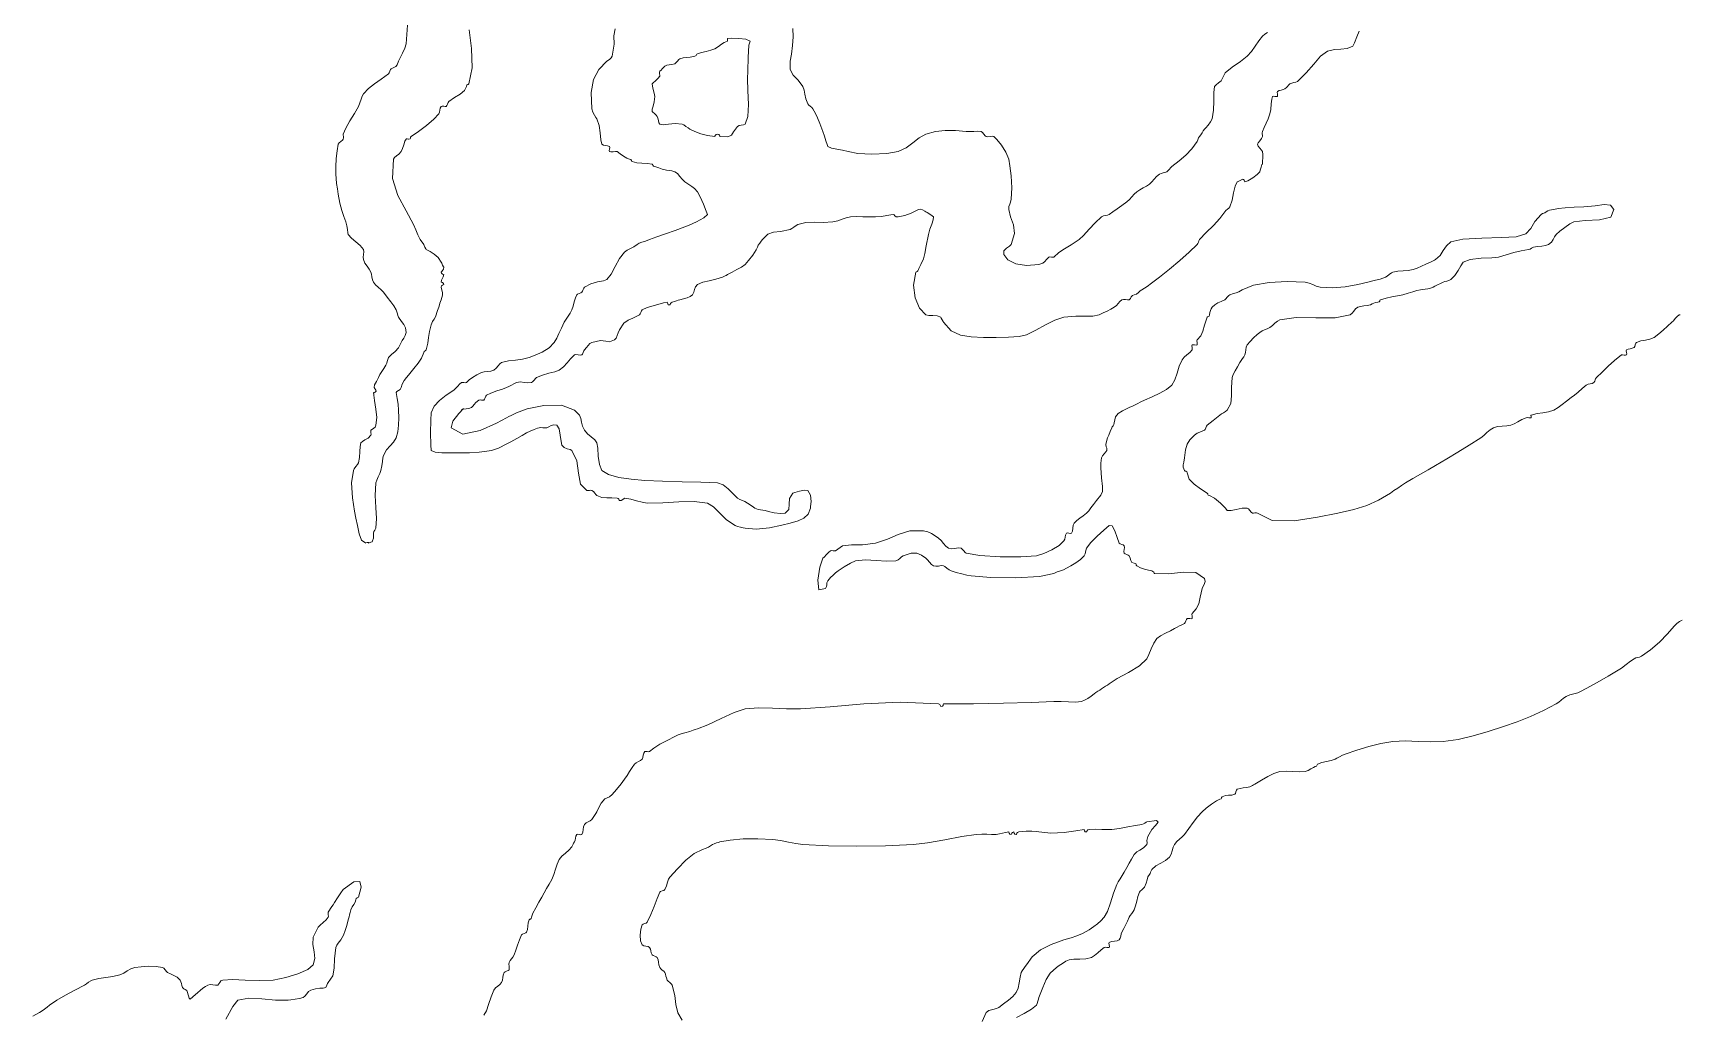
# Model space of a CAD drawing. Header units: inches. Extents: x 18 to 851, y -500 to 848.
# Drawn here: x 573.3 to 642.8, y -18.5 to 22.9 of the extents above; entities that cross this region are included whole.
import ezdxf

# ---------------------------------------------------------------- set-up
doc = ezdxf.new("R2010")
doc.units = ezdxf.units.IN
doc.header["$MEASUREMENT"] = 0
doc.layers.add('Layer 1', color=7, linetype='Continuous')

msp = doc.modelspace()

# ---------------------------------------------------------------- linework, layer by layer
at = {"layer": 'Layer 1', "lineweight": 0}
for points in [[(591.71, 23.037), (591.796, 22.255), (591.829, 21.438), (591.69, 20.757), (591.664, 20.735), (591.631, 20.729), (591.601, 20.709), (591.585, 20.651), (591.505, 20.482), (591.32, 20.328), (591.082, 20.177), (590.844, 20.016), (590.816, 19.974), (590.789, 19.906), (590.763, 19.84), (590.737, 19.805), (590.69, 19.801), (590.628, 19.809), (590.567, 19.815), (590.525, 19.805), (590.483, 19.734), (590.469, 19.652), (590.456, 19.567), (590.42, 19.486), (590.211, 19.267), (589.904, 19.006), (589.564, 18.748), (589.255, 18.533), (589.23, 18.502), (589.226, 18.469), (589.209, 18.442), (589.149, 18.428), (589.128, 18.429), (589.095, 18.431), (589.062, 18.432), (589.043, 18.428), (588.994, 18.334), (588.947, 18.189), (588.896, 18.032), (588.832, 17.898), (588.74, 17.794), (588.643, 17.719), (588.56, 17.654), (588.514, 17.581), (588.474, 16.762), (588.696, 16.044), (589.04, 15.406), (589.361, 14.828), (589.456, 14.603), (589.539, 14.39), (589.64, 14.185), (589.785, 13.98), (589.807, 13.939), (589.838, 13.87), (589.869, 13.803), (589.891, 13.77), (590.057, 13.688), (590.233, 13.58), (590.397, 13.434), (590.525, 13.239), (590.546, 13.191), (590.583, 13.107), (590.618, 13.036), (590.632, 13.028), (590.62, 12.939), (590.583, 12.885), (590.545, 12.848), (590.525, 12.816), (590.54, 12.765), (590.577, 12.729), (590.614, 12.711), (590.632, 12.71), (590.607, 12.612), (590.571, 12.539), (590.539, 12.473), (590.525, 12.393), (590.545, 12.389), (590.585, 12.373), (590.623, 12.34), (590.632, 12.287), (590.611, 12.274), (590.572, 12.264), (590.536, 12.237), (590.525, 12.181), (590.554, 12.052), (590.584, 11.959), (590.585, 11.844), (590.525, 11.651), (590.496, 11.578), (590.471, 11.509), (590.446, 11.432), (590.42, 11.334), (590.398, 11.264), (590.371, 11.191), (590.342, 11.11), (590.314, 11.017), (590.278, 10.932), (590.221, 10.837), (590.157, 10.727), (590.103, 10.593), (590.032, 10.309), (589.995, 10.061), (589.958, 9.813), (589.891, 9.534), (589.875, 9.521), (589.843, 9.502), (589.809, 9.473), (589.785, 9.428), (589.69, 9.186), (589.549, 8.977), (589.367, 8.754), (589.149, 8.475), (589.066, 8.372), (588.964, 8.242), (588.875, 8.096), (588.832, 7.945), (588.798, 7.87), (588.729, 7.816), (588.658, 7.775), (588.62, 7.734), (588.634, 7.658), (588.667, 7.479), (588.703, 7.241), (588.726, 6.992), (588.734, 6.671), (588.727, 6.36), (588.692, 6.075), (588.62, 5.828), (588.511, 5.649), (588.371, 5.491), (588.224, 5.316), (588.091, 5.087), (588.063, 4.977), (588.047, 4.824), (588.025, 4.645), (587.984, 4.451), (587.934, 4.315), (587.868, 4.18), (587.808, 4.047), (587.772, 3.922), (587.742, 3.4), (587.764, 2.892), (587.789, 2.421), (587.772, 2.017), (587.756, 1.985), (587.721, 1.937), (587.686, 1.876), (587.667, 1.805), (587.668, 1.753), (587.673, 1.697), (587.674, 1.643), (587.667, 1.593), (587.632, 1.479), (587.606, 1.438), (587.559, 1.421), (587.455, 1.381), (587.475, 1.407), (587.403, 1.406), (587.331, 1.393), (587.35, 1.381), (587.17, 1.503), (587.059, 1.78), (586.988, 2.123), (586.926, 2.439), (586.867, 2.736), (586.783, 3.296), (586.745, 3.932), (586.82, 4.451), (586.861, 4.521), (586.929, 4.615), (586.995, 4.707), (587.031, 4.77), (587.077, 5.002), (587.091, 5.244), (587.103, 5.46), (587.138, 5.616), (587.199, 5.673), (587.309, 5.735), (587.438, 5.816), (587.562, 5.934), (587.568, 5.979), (587.559, 6.043), (587.55, 6.105), (587.562, 6.146), (587.628, 6.191), (587.688, 6.229), (587.738, 6.277), (587.772, 6.357), (587.803, 6.681), (587.77, 7.034), (587.711, 7.395), (587.667, 7.734), (587.693, 7.729), (587.745, 7.756), (587.783, 7.797), (587.772, 7.84), (587.697, 7.947), (587.716, 8.064), (587.789, 8.201), (587.879, 8.369), (587.943, 8.494), (588.021, 8.622), (588.105, 8.756), (588.196, 8.898), (588.226, 8.97), (588.245, 9.052), (588.267, 9.137), (588.303, 9.216), (588.425, 9.344), (588.579, 9.465), (588.728, 9.62), (588.832, 9.852), (588.873, 9.928), (588.943, 10.028), (589.011, 10.146), (589.043, 10.275), (589.021, 10.462), (588.948, 10.6), (588.844, 10.734), (588.726, 10.91), (588.695, 10.982), (588.675, 11.06), (588.654, 11.141), (588.62, 11.228), (588.525, 11.389), (588.399, 11.567), (588.252, 11.761), (588.091, 11.969), (587.99, 12.074), (587.872, 12.176), (587.757, 12.28), (587.667, 12.393), (587.625, 12.497), (587.602, 12.613), (587.585, 12.725), (587.562, 12.816), (587.492, 12.938), (587.4, 13.061), (587.31, 13.193), (587.243, 13.346), (587.237, 13.446), (587.252, 13.562), (587.263, 13.675), (587.243, 13.77), (587.107, 13.941), (586.926, 14.096), (586.744, 14.246), (586.608, 14.404), (586.593, 14.475), (586.576, 14.607), (586.548, 14.771), (586.502, 14.934), (586.418, 15.16), (586.333, 15.42), (586.253, 15.728), (586.185, 16.099), (586.149, 16.329), (586.115, 16.551), (586.09, 16.758), (586.079, 16.945), (586.082, 17.262), (586.1, 17.606), (586.133, 17.938), (586.185, 18.216), (586.222, 18.27), (586.289, 18.328), (586.356, 18.383), (586.396, 18.428), (586.405, 18.477), (586.4, 18.532), (586.394, 18.589), (586.396, 18.64), (586.5, 18.893), (586.671, 19.195), (586.863, 19.512), (587.031, 19.805), (587.098, 19.956), (587.148, 20.105), (587.193, 20.237), (587.243, 20.334), (587.455, 20.56), (587.709, 20.76), (587.994, 20.959), (588.303, 21.181), (588.329, 21.223), (588.356, 21.291), (588.384, 21.357), (588.408, 21.393), (588.529, 21.442), (588.604, 21.483), (588.661, 21.559), (588.726, 21.71), (588.793, 21.858), (588.891, 22.055), (588.984, 22.264), (589.043, 22.451), (589.096, 23.238)], [(629.236, 22.977), (629.127, 22.74), (629.04, 22.492), (628.961, 22.346), (628.723, 22.247), (628.46, 22.222), (628.184, 22.206), (627.901, 22.134), (627.606, 21.921), (627.312, 21.593), (626.994, 21.217), (626.631, 20.863), (626.557, 20.825), (626.472, 20.807), (626.387, 20.789), (626.313, 20.757), (626.257, 20.707), (626.209, 20.652), (626.161, 20.598), (626.102, 20.546), (626.031, 20.515), (625.946, 20.496), (625.859, 20.476), (625.784, 20.439), (625.773, 20.399), (625.783, 20.335), (625.793, 20.271), (625.784, 20.228), (625.742, 20.22), (625.676, 20.229), (625.61, 20.237), (625.572, 20.228), (625.548, 20.113), (625.526, 19.909), (625.502, 19.679), (625.467, 19.486), (625.395, 19.286), (625.309, 19.099), (625.223, 18.92), (625.148, 18.745), (625.142, 18.695), (625.146, 18.641), (625.152, 18.586), (625.148, 18.533), (625.109, 18.458), (625.037, 18.355), (624.969, 18.264), (624.938, 18.216), (624.967, 18.127), (625.035, 18.039), (625.107, 17.96), (625.148, 17.898), (625.166, 17.773), (625.162, 17.637), (625.152, 17.498), (625.148, 17.369), (625.132, 17.353), (625.098, 17.242), (625.062, 17.116), (625.043, 17.052), (624.935, 16.94), (624.742, 16.795), (624.541, 16.672), (624.408, 16.628), (624.395, 16.649), (624.385, 16.689), (624.359, 16.726), (624.302, 16.733), (624.294, 16.719), (624.213, 16.676), (624.123, 16.636), (624.09, 16.628), (624, 16.436), (623.938, 16.155), (623.873, 15.847), (623.772, 15.569), (623.731, 15.52), (623.673, 15.471), (623.611, 15.418), (623.561, 15.357), (623.354, 15.082), (623.082, 14.785), (622.785, 14.483), (622.502, 14.192), (622.469, 14.141), (622.449, 14.085), (622.43, 14.03), (622.396, 13.98), (622.057, 13.654), (621.662, 13.301), (621.238, 12.942), (620.808, 12.604), (620.643, 12.477), (620.475, 12.348), (620.288, 12.214), (620.066, 12.075), (619.996, 12.02), (619.924, 11.951), (619.844, 11.892), (619.749, 11.863), (619.67, 11.832), (619.622, 11.769), (619.584, 11.699), (619.537, 11.651), (619.464, 11.643), (619.376, 11.655), (619.29, 11.666), (619.22, 11.651), (619.133, 11.576), (619.062, 11.489), (618.991, 11.404), (618.902, 11.334), (618.753, 11.251), (618.601, 11.17), (618.441, 11.092), (618.267, 11.017), (617.997, 10.96), (617.676, 10.959), (617.278, 10.959), (616.784, 10.91), (616.398, 10.79), (616.004, 10.59), (615.602, 10.364), (615.196, 10.169), (614.894, 10.104), (614.443, 10.066), (613.919, 10.055), (613.396, 10.063), (612.867, 10.086), (612.416, 10.155), (612.031, 10.338), (611.702, 10.698), (611.688, 10.727), (611.647, 10.802), (611.608, 10.878), (611.596, 10.91), (611.438, 10.971), (611.258, 10.983), (611.088, 10.986), (610.961, 11.017), (610.689, 11.294), (610.504, 11.73), (610.441, 12.261), (610.537, 12.816), (610.559, 12.834), (610.594, 12.844), (610.626, 12.866), (610.644, 12.922), (610.657, 12.966), (610.688, 13.025), (610.722, 13.086), (610.749, 13.134), (610.855, 13.374), (610.916, 13.607), (610.973, 13.921), (611.066, 14.404), (611.131, 14.621), (611.212, 14.84), (611.273, 15.026), (611.278, 15.146), (611.225, 15.194), (611.124, 15.263), (611.021, 15.325), (610.961, 15.357), (610.91, 15.388), (610.818, 15.44), (610.719, 15.478), (610.644, 15.463), (610.538, 15.395), (610.337, 15.298), (610.077, 15.204), (609.796, 15.146), (609.705, 15.154), (609.652, 15.19), (609.618, 15.231), (609.584, 15.252), (609.487, 15.237), (609.312, 15.201), (609.087, 15.165), (608.843, 15.146), (608.565, 15.146), (608.296, 15.154), (608.035, 15.157), (607.784, 15.146), (607.604, 15.109), (607.425, 15.047), (607.241, 14.981), (607.043, 14.934), (606.629, 14.906), (606.255, 14.919), (605.904, 14.912), (605.561, 14.828), (605.492, 14.786), (605.397, 14.718), (605.305, 14.651), (605.243, 14.616), (604.827, 14.534), (604.532, 14.501), (604.302, 14.42), (604.078, 14.192), (604.021, 14.124), (603.952, 14.044), (603.894, 13.959), (603.867, 13.875), (603.806, 13.749), (603.661, 13.531), (603.488, 13.3), (603.338, 13.134), (603.188, 13.029), (602.995, 12.924), (602.788, 12.817), (602.596, 12.71), (602.543, 12.68), (602.496, 12.654), (602.445, 12.631), (602.385, 12.604), (602.107, 12.514), (601.822, 12.453), (601.554, 12.389), (601.326, 12.287), (601.242, 12.195), (601.204, 12.085), (601.175, 11.97), (601.114, 11.863), (601.021, 11.791), (600.896, 11.736), (600.747, 11.692), (600.584, 11.651), (600.514, 11.63), (600.441, 11.603), (600.36, 11.573), (600.267, 11.546), (600.222, 11.521), (600.191, 11.486), (600.173, 11.455), (600.161, 11.439), (600.098, 11.443), (600.077, 11.479), (600.072, 11.521), (600.055, 11.546), (599.891, 11.514), (599.562, 11.429), (599.214, 11.322), (598.996, 11.228), (598.967, 11.184), (598.942, 11.119), (598.919, 11.056), (598.891, 11.017), (598.608, 10.874), (598.404, 10.788), (598.23, 10.658), (598.043, 10.381), (597.988, 10.255), (597.948, 10.136), (597.903, 10.033), (597.832, 9.957), (597.625, 9.877), (597.462, 9.906), (597.245, 9.934), (596.879, 9.852), (596.789, 9.8), (596.722, 9.727), (596.652, 9.637), (596.561, 9.534), (596.536, 9.492), (596.508, 9.423), (596.479, 9.356), (596.455, 9.322), (596.384, 9.314), (596.292, 9.328), (596.202, 9.339), (596.138, 9.322), (595.979, 9.164), (595.837, 8.992), (595.686, 8.826), (595.502, 8.687), (595.316, 8.614), (595.069, 8.549), (594.8, 8.473), (594.549, 8.369), (594.502, 8.327), (594.438, 8.258), (594.378, 8.191), (594.338, 8.157), (594.18, 8.144), (594.026, 8.164), (593.869, 8.182), (593.702, 8.157), (593.588, 8.109), (593.481, 8.053), (593.379, 7.994), (593.278, 7.945), (593.11, 7.886), (592.869, 7.804), (592.621, 7.714), (592.432, 7.628), (592.402, 7.586), (592.376, 7.519), (592.352, 7.452), (592.326, 7.416), (592.276, 7.41), (592.219, 7.418), (592.162, 7.426), (592.114, 7.416), (591.986, 7.321), (591.912, 7.232), (591.859, 7.155), (591.797, 7.099), (591.694, 7.066), (591.579, 7.054), (591.467, 7.037), (591.373, 6.992), (591.462, 7.062), (591.266, 6.854), (591.017, 6.53), (590.949, 6.252), (591.436, 5.984), (592.16, 6.133), (592.862, 6.446), (593.278, 6.675), (593.375, 6.724), (593.474, 6.77), (593.58, 6.82), (593.702, 6.887), (594.146, 7.045), (594.857, 7.184), (595.602, 7.2), (596.138, 6.992), (596.185, 6.947), (596.25, 6.886), (596.312, 6.825), (596.35, 6.781), (596.408, 6.641), (596.437, 6.487), (596.475, 6.322), (596.561, 6.146), (596.695, 5.996), (596.853, 5.865), (596.997, 5.742), (597.091, 5.616), (597.125, 5.396), (597.146, 5.058), (597.192, 4.707), (597.302, 4.451), (597.577, 4.279), (598.009, 4.158), (598.537, 4.077), (599.103, 4.028), (599.861, 3.993), (600.679, 3.97), (601.475, 3.95), (602.173, 3.922), (602.414, 3.846), (602.623, 3.68), (602.819, 3.477), (603.02, 3.287), (603.122, 3.222), (603.226, 3.177), (603.333, 3.134), (603.443, 3.075), (603.631, 2.942), (603.745, 2.861), (603.895, 2.808), (604.185, 2.758), (604.326, 2.724), (604.566, 2.668), (604.827, 2.63), (605.031, 2.651), (605.187, 2.808), (605.199, 3.022), (605.207, 3.264), (605.35, 3.499), (605.439, 3.526), (605.637, 3.577), (605.849, 3.614), (605.984, 3.604), (606.098, 3.41), (606.12, 3.146), (606.101, 2.925), (606.09, 2.863), (605.994, 2.606), (605.821, 2.437), (605.571, 2.32), (605.243, 2.229), (604.886, 2.141), (604.364, 2.034), (603.806, 1.973), (603.338, 2.017), (603.256, 2.035), (603.141, 2.057), (603.019, 2.085), (602.914, 2.122), (602.548, 2.373), (602.261, 2.663), (602.01, 2.921), (601.749, 3.075), (601.188, 3.146), (600.544, 3.124), (599.867, 3.078), (599.208, 3.075), (598.995, 3.109), (598.765, 3.171), (598.517, 3.238), (598.255, 3.287), (598.233, 3.266), (598.183, 3.221), (598.114, 3.184), (598.043, 3.181), (598.023, 3.202), (598.014, 3.235), (597.992, 3.268), (597.938, 3.287), (597.716, 3.295), (597.506, 3.294), (597.3, 3.316), (597.091, 3.393), (597.038, 3.438), (596.997, 3.496), (596.949, 3.556), (596.879, 3.604), (596.83, 3.613), (596.774, 3.608), (596.718, 3.602), (596.667, 3.604), (596.394, 3.865), (596.309, 4.334), (596.244, 4.861), (596.031, 5.299), (595.956, 5.332), (595.834, 5.368), (595.704, 5.422), (595.608, 5.511), (595.578, 5.668), (595.547, 5.937), (595.494, 6.204), (595.396, 6.357), (595.27, 6.38), (595.157, 6.345), (595.06, 6.29), (594.973, 6.252), (594.896, 6.247), (594.813, 6.255), (594.731, 6.262), (594.655, 6.252), (594.582, 6.229), (594.441, 6.179), (594.275, 6.113), (594.126, 6.04), (593.938, 5.927), (593.715, 5.796), (593.46, 5.653), (593.173, 5.511), (593.049, 5.45), (592.94, 5.397), (592.814, 5.349), (592.644, 5.299), (592.452, 5.265), (592.125, 5.227), (591.713, 5.198), (591.267, 5.192), (590.902, 5.191), (590.556, 5.189), (590.274, 5.215), (590.103, 5.299), (590.088, 5.533), (590.078, 6.039), (590.08, 6.571), (590.103, 6.887), (590.234, 7.158), (590.453, 7.398), (590.734, 7.621), (591.055, 7.84), (591.145, 7.917), (591.22, 8.005), (591.292, 8.09), (591.373, 8.157), (591.418, 8.163), (591.482, 8.154), (591.545, 8.146), (591.585, 8.157), (591.698, 8.271), (591.848, 8.378), (592.023, 8.481), (592.22, 8.581), (592.342, 8.616), (592.476, 8.629), (592.614, 8.645), (592.749, 8.687), (592.841, 8.759), (592.92, 8.857), (592.992, 8.949), (593.066, 9.004), (593.358, 9.071), (593.658, 9.105), (593.953, 9.142), (594.231, 9.216), (594.479, 9.312), (594.781, 9.446), (595.073, 9.624), (595.29, 9.852), (595.395, 10.035), (595.49, 10.232), (595.592, 10.451), (595.714, 10.698), (595.791, 10.832), (595.873, 10.959), (595.956, 11.088), (596.031, 11.228), (596.088, 11.386), (596.134, 11.561), (596.181, 11.728), (596.243, 11.863), (596.277, 11.883), (596.344, 11.911), (596.413, 11.942), (596.455, 11.969), (596.481, 12.016), (596.506, 12.078), (596.531, 12.14), (596.561, 12.181), (596.836, 12.328), (597.121, 12.401), (597.363, 12.444), (597.514, 12.498), (597.684, 12.723), (597.854, 13.047), (598.039, 13.388), (598.255, 13.663), (598.369, 13.74), (598.506, 13.807), (598.649, 13.88), (598.784, 13.98), (598.868, 14.035), (598.985, 14.08), (599.134, 14.128), (599.313, 14.192), (599.619, 14.304), (599.984, 14.43), (600.385, 14.568), (600.796, 14.722), (600.976, 14.797), (601.287, 14.938), (601.591, 15.104), (601.749, 15.252), (601.7, 15.386), (601.579, 15.678), (601.438, 15.995), (601.326, 16.204), (601.21, 16.337), (601.095, 16.426), (600.963, 16.51), (600.796, 16.628), (600.69, 16.731), (600.588, 16.854), (600.483, 16.969), (600.373, 17.052), (600.253, 17.095), (600.148, 17.105), (600.023, 17.116), (599.844, 17.157), (599.771, 17.182), (599.7, 17.208), (599.62, 17.236), (599.525, 17.264), (599.479, 17.288), (599.451, 17.321), (599.435, 17.353), (599.42, 17.369), (599.211, 17.401), (598.988, 17.413), (598.769, 17.431), (598.572, 17.475), (598.554, 17.497), (598.545, 17.531), (598.523, 17.564), (598.467, 17.581), (598.35, 17.62), (598.215, 17.706), (598.073, 17.81), (597.938, 17.898), (597.869, 17.905), (597.772, 17.893), (597.679, 17.883), (597.62, 17.898), (597.612, 17.941), (597.622, 18.008), (597.63, 18.072), (597.62, 18.11), (597.54, 18.142), (597.449, 18.154), (597.364, 18.172), (597.302, 18.216), (597.248, 18.401), (597.22, 18.688), (597.18, 19.002), (597.091, 19.275), (597.05, 19.338), (596.983, 19.442), (596.918, 19.568), (596.879, 19.698), (596.843, 20.392), (596.947, 20.936), (597.176, 21.364), (597.514, 21.71), (597.572, 21.754), (597.635, 21.801), (597.689, 21.855), (597.726, 21.922), (597.814, 22.428), (597.805, 22.787), (597.86, 23.084)], [(605.35, 23.087), (605.359, 22.747), (605.342, 22.374), (605.301, 22.014), (605.243, 21.71), (605.233, 21.36), (605.368, 21.118), (605.573, 20.908), (605.772, 20.651), (605.83, 20.494), (605.863, 20.316), (605.904, 20.12), (605.984, 19.91), (606.025, 19.861), (606.084, 19.812), (606.146, 19.761), (606.196, 19.698), (606.303, 19.506), (606.393, 19.319), (606.49, 19.084), (606.619, 18.745), (606.684, 18.552), (606.742, 18.354), (606.793, 18.192), (606.831, 18.11), (606.981, 18.041), (607.201, 18), (607.449, 17.961), (607.679, 17.898), (608.091, 17.818), (608.688, 17.791), (609.31, 17.817), (609.796, 17.898), (610.133, 18.055), (610.414, 18.267), (610.678, 18.479), (610.961, 18.64), (611.364, 18.75), (611.78, 18.792), (612.21, 18.785), (612.655, 18.745), (612.82, 18.741), (612.985, 18.753), (613.144, 18.761), (613.29, 18.745), (613.342, 18.708), (613.402, 18.639), (613.46, 18.57), (613.502, 18.533), (613.576, 18.529), (613.664, 18.541), (613.751, 18.548), (613.819, 18.533), (613.952, 18.41), (614.143, 18.176), (614.331, 17.882), (614.455, 17.581), (614.506, 17.304), (614.557, 16.871), (614.583, 16.37), (614.561, 15.887), (614.533, 15.771), (614.494, 15.68), (614.463, 15.584), (614.455, 15.463), (614.535, 15.145), (614.654, 14.817), (614.701, 14.442), (614.561, 13.98), (614.483, 13.914), (614.357, 13.826), (614.254, 13.709), (614.243, 13.558), (614.419, 13.334), (614.753, 13.17), (615.202, 13.095), (615.726, 13.134), (615.889, 13.188), (615.977, 13.263), (616.045, 13.353), (616.148, 13.451), (616.193, 13.458), (616.258, 13.448), (616.32, 13.44), (616.36, 13.451), (616.564, 13.647), (616.8, 13.801), (617.08, 13.965), (617.42, 14.192), (617.604, 14.364), (617.841, 14.621), (618.105, 14.901), (618.372, 15.146), (618.445, 15.184), (618.531, 15.204), (618.616, 15.222), (618.69, 15.252), (618.847, 15.354), (619.023, 15.48), (619.219, 15.624), (619.432, 15.781), (619.541, 15.877), (619.643, 15.986), (619.744, 16.099), (619.854, 16.204), (619.981, 16.292), (620.119, 16.366), (620.257, 16.438), (620.384, 16.521), (620.494, 16.624), (620.59, 16.734), (620.688, 16.844), (620.808, 16.945), (620.881, 16.979), (620.96, 16.997), (621.042, 17.016), (621.125, 17.052), (621.183, 17.098), (621.232, 17.152), (621.281, 17.21), (621.337, 17.264), (621.636, 17.504), (621.92, 17.75), (622.178, 18.018), (622.396, 18.322), (622.432, 18.395), (622.444, 18.44), (622.459, 18.479), (622.502, 18.533), (622.56, 18.608), (622.608, 18.692), (622.657, 18.776), (622.714, 18.852), (622.766, 18.907), (622.863, 19.021), (622.966, 19.154), (623.031, 19.275), (623.094, 19.641), (623.099, 20.032), (623.096, 20.389), (623.137, 20.651), (623.199, 20.717), (623.305, 20.794), (623.406, 20.88), (623.455, 20.969), (623.586, 21.225), (623.879, 21.467), (624.225, 21.697), (624.514, 21.922), (624.688, 22.123), (624.845, 22.345), (624.994, 22.566), (625.148, 22.769), (625.247, 22.855), (625.362, 22.927)], [(602.596, 22.558), (602.598, 22.574), (602.596, 22.61), (602.594, 22.646), (602.596, 22.663), (602.779, 22.679), (603.076, 22.672), (603.371, 22.635), (603.549, 22.558), (603.494, 22.382), (603.463, 21.872), (603.448, 21.308), (603.443, 20.969), (603.459, 20.471), (603.481, 19.893), (603.459, 19.376), (603.338, 19.063), (603.264, 19.027), (603.176, 19.012), (603.09, 18.996), (603.02, 18.957), (602.854, 18.739), (602.765, 18.59), (602.616, 18.519), (602.278, 18.533), (602.271, 18.551), (602.255, 18.587), (602.225, 18.623), (602.173, 18.64), (602.123, 18.623), (602.087, 18.587), (602.067, 18.551), (602.066, 18.533), (601.759, 18.58), (601.475, 18.655), (601.222, 18.748), (601.008, 18.852), (600.942, 18.895), (600.845, 18.965), (600.748, 19.03), (600.69, 19.063), (600.385, 19.086), (600.111, 19.057), (599.889, 19.029), (599.737, 19.063), (599.707, 19.119), (599.68, 19.216), (599.653, 19.315), (599.632, 19.381), (599.588, 19.432), (599.517, 19.5), (599.45, 19.562), (599.42, 19.593), (599.426, 19.688), (599.463, 19.816), (599.505, 19.992), (599.525, 20.228), (599.506, 20.365), (599.465, 20.523), (599.428, 20.666), (599.42, 20.757), (599.462, 20.801), (599.554, 20.882), (599.658, 20.979), (599.737, 21.075), (599.743, 21.12), (599.734, 21.185), (599.727, 21.248), (599.737, 21.287), (599.795, 21.34), (599.847, 21.395), (599.896, 21.448), (599.949, 21.498), (600.043, 21.548), (600.141, 21.562), (600.249, 21.57), (600.373, 21.604), (600.424, 21.646), (600.483, 21.714), (600.541, 21.78), (600.584, 21.816), (600.733, 21.854), (600.868, 21.869), (601.021, 21.884), (601.22, 21.922), (601.272, 21.947), (601.293, 21.978), (601.305, 22.008), (601.326, 22.027), (601.506, 22.082), (601.697, 22.126), (601.889, 22.173), (602.066, 22.239), (602.22, 22.334), (602.338, 22.429), (602.452, 22.508), (602.596, 22.558), (602.596, 22.558)], [(602.066, 22.239), (601.889, 22.173), (601.697, 22.126), (601.506, 22.082), (601.326, 22.027), (601.305, 22.008), (601.293, 21.978), (601.272, 21.947), (601.22, 21.922), (601.021, 21.884), (600.868, 21.869), (600.733, 21.854), (600.584, 21.816), (600.541, 21.78), (600.483, 21.714), (600.424, 21.646), (600.373, 21.604), (600.249, 21.57), (600.141, 21.562), (600.043, 21.548), (599.949, 21.498), (599.896, 21.448), (599.847, 21.395), (599.795, 21.34), (599.737, 21.287), (599.727, 21.248), (599.734, 21.185), (599.743, 21.12), (599.737, 21.075), (599.658, 20.979), (599.554, 20.882), (599.462, 20.801), (599.42, 20.757), (599.428, 20.666), (599.465, 20.523), (599.506, 20.365), (599.525, 20.228), (599.505, 19.992), (599.463, 19.816), (599.426, 19.688), (599.42, 19.593), (599.45, 19.562), (599.517, 19.5), (599.588, 19.432), (599.632, 19.381), (599.653, 19.315), (599.68, 19.216), (599.707, 19.119), (599.737, 19.063), (599.889, 19.029), (600.111, 19.057), (600.385, 19.086), (600.69, 19.063), (600.748, 19.03), (600.845, 18.965), (600.942, 18.895), (601.008, 18.852), (601.222, 18.748), (601.475, 18.655), (601.759, 18.58), (602.066, 18.533), (602.067, 18.551), (602.087, 18.587), (602.123, 18.623), (602.173, 18.64), (602.225, 18.623), (602.255, 18.587), (602.271, 18.551), (602.278, 18.533), (602.616, 18.519), (602.765, 18.59), (602.854, 18.739), (603.02, 18.957), (603.09, 18.996), (603.176, 19.012), (603.264, 19.027), (603.338, 19.063), (603.459, 19.376), (603.481, 19.893), (603.459, 20.471), (603.443, 20.969), (603.448, 21.308), (603.463, 21.872), (603.494, 22.382), (603.549, 22.558), (603.371, 22.635), (603.076, 22.672), (602.779, 22.679), (602.596, 22.663), (602.594, 22.646), (602.596, 22.61), (602.598, 22.574), (602.596, 22.558), (602.452, 22.508), (602.338, 22.429), (602.22, 22.334), (602.066, 22.239), (602.066, 22.239)], [(592.326, -18.524), (592.428, -18.345), (592.524, -18.07), (592.628, -17.758), (592.749, -17.466), (592.818, -17.378), (592.911, -17.3), (593.003, -17.226), (593.066, -17.148), (593.104, -17.042), (593.119, -16.938), (593.135, -16.833), (593.173, -16.725), (593.214, -16.693), (593.28, -16.669), (593.347, -16.646), (593.385, -16.619), (593.396, -16.545), (593.385, -16.46), (593.373, -16.375), (593.385, -16.301), (593.431, -16.226), (593.488, -16.15), (593.547, -16.072), (593.597, -15.983), (593.673, -15.787), (593.745, -15.572), (593.823, -15.352), (593.914, -15.137), (593.954, -15.104), (594.021, -15.08), (594.088, -15.057), (594.126, -15.03), (594.16, -14.911), (594.176, -14.771), (594.193, -14.628), (594.231, -14.501), (594.258, -14.479), (594.291, -14.473), (594.322, -14.453), (594.338, -14.396), (594.391, -14.226), (594.508, -13.998), (594.646, -13.758), (594.761, -13.548), (594.862, -13.363), (594.97, -13.186), (595.079, -13.004), (595.185, -12.807), (595.27, -12.595), (595.34, -12.371), (595.412, -12.153), (595.502, -11.96), (595.617, -11.816), (595.76, -11.689), (595.905, -11.565), (596.031, -11.431), (596.067, -11.369), (596.083, -11.318), (596.1, -11.271), (596.138, -11.219), (596.172, -11.149), (596.189, -11.06), (596.207, -10.971), (596.243, -10.901), (596.286, -10.893), (596.352, -10.902), (596.415, -10.912), (596.455, -10.901), (596.495, -10.803), (596.507, -10.689), (596.52, -10.576), (596.561, -10.478), (596.633, -10.417), (596.719, -10.377), (596.806, -10.334), (596.879, -10.266), (596.932, -10.189), (596.99, -10.103), (597.047, -10.019), (597.091, -9.948), (597.162, -9.799), (597.271, -9.59), (597.423, -9.401), (597.62, -9.312), (597.739, -9.221), (597.918, -9.008), (598.107, -8.763), (598.255, -8.572), (598.365, -8.419), (598.469, -8.251), (598.57, -8.085), (598.679, -7.937), (598.75, -7.879), (598.839, -7.831), (598.928, -7.783), (598.996, -7.725), (599.025, -7.657), (599.045, -7.564), (599.067, -7.474), (599.103, -7.407), (599.146, -7.398), (599.209, -7.408), (599.273, -7.417), (599.313, -7.407), (599.486, -7.259), (599.747, -7.1), (600.056, -6.937), (600.373, -6.771), (600.516, -6.705), (600.643, -6.662), (600.794, -6.621), (601.008, -6.561), (601.079, -6.536), (601.15, -6.509), (601.23, -6.481), (601.326, -6.454), (601.767, -6.284), (602.322, -6.018), (602.882, -5.757), (603.338, -5.607), (603.905, -5.561), (604.488, -5.574), (605.078, -5.604), (605.667, -5.607), (606.927, -5.514), (608.342, -5.394), (609.874, -5.327), (611.49, -5.396), (611.545, -5.415), (611.569, -5.449), (611.58, -5.483), (611.596, -5.501), (611.656, -5.494), (611.683, -5.457), (611.691, -5.415), (611.702, -5.396), (612.973, -5.389), (614.238, -5.369), (615.399, -5.336), (616.36, -5.289), (616.669, -5.289), (616.979, -5.308), (617.272, -5.317), (617.525, -5.289), (617.655, -5.243), (617.794, -5.17), (617.932, -5.076), (618.055, -4.972), (618.13, -4.914), (618.214, -4.865), (618.298, -4.816), (618.372, -4.76), (618.447, -4.702), (618.532, -4.653), (618.616, -4.605), (618.69, -4.549), (619.03, -4.319), (619.499, -4.069), (619.961, -3.794), (620.278, -3.489), (620.363, -3.312), (620.46, -3.076), (620.571, -2.835), (620.702, -2.643), (620.859, -2.52), (621.061, -2.411), (621.268, -2.312), (621.443, -2.219), (621.56, -2.154), (621.659, -2.107), (621.758, -2.064), (621.866, -2.007), (621.896, -1.966), (621.922, -1.898), (621.946, -1.832), (621.973, -1.795), (622.019, -1.792), (622.083, -1.801), (622.145, -1.806), (622.185, -1.795), (622.192, -1.752), (622.183, -1.688), (622.174, -1.624), (622.185, -1.584), (622.364, -1.393), (622.465, -1.178), (622.53, -0.901), (622.607, -0.525), (622.642, -0.464), (622.701, -0.356), (622.74, -0.228), (622.714, -0.102), (622.34, 0.146), (621.809, 0.156), (621.201, 0.092), (620.596, 0.11), (620.59, 0.124), (620.566, 0.158), (620.531, 0.194), (620.49, 0.217), (620.343, 0.25), (620.178, 0.292), (620.011, 0.348), (619.854, 0.428), (619.83, 0.46), (619.825, 0.492), (619.809, 0.521), (619.749, 0.534), (619.643, 0.57), (619.602, 0.65), (619.581, 0.751), (619.537, 0.852), (619.494, 0.881), (619.428, 0.905), (619.363, 0.93), (619.325, 0.957), (619.312, 1.029), (619.323, 1.115), (619.336, 1.201), (619.325, 1.275), (619.285, 1.309), (619.219, 1.331), (619.152, 1.354), (619.113, 1.381), (619.021, 1.621), (618.925, 1.906), (618.817, 2.114), (618.69, 2.122), (618.468, 1.925), (618.186, 1.678), (617.918, 1.414), (617.737, 1.169), (617.705, 1.081), (617.689, 1.002), (617.671, 0.927), (617.631, 0.852), (617.477, 0.694), (617.279, 0.554), (617.073, 0.43), (616.891, 0.322), (616.767, 0.264), (616.631, 0.22), (616.491, 0.174), (616.36, 0.11), (615.752, -0.029), (614.759, -0.078), (613.693, -0.059), (612.867, 0.005), (612.687, 0.036), (612.471, 0.088), (612.24, 0.15), (612.02, 0.217), (611.938, 0.261), (611.847, 0.328), (611.764, 0.393), (611.702, 0.428), (611.602, 0.435), (611.487, 0.42), (611.375, 0.409), (611.278, 0.428), (611.199, 0.49), (611.112, 0.584), (611.029, 0.68), (610.961, 0.746), (610.77, 0.882), (610.577, 0.965), (610.339, 0.965), (610.008, 0.852), (609.934, 0.802), (609.863, 0.737), (609.786, 0.678), (609.69, 0.64), (609.299, 0.618), (608.858, 0.65), (608.41, 0.678), (607.996, 0.64), (607.779, 0.542), (607.514, 0.381), (607.304, 0.243), (607.255, 0.217), (607.152, 0.13), (607.05, 0.037), (606.943, -0.071), (606.831, -0.207), (606.789, -0.295), (606.783, -0.375), (606.774, -0.45), (606.726, -0.525), (606.446, -0.586), (606.401, -0.179), (606.492, 0.373), (606.619, 0.746), (606.668, 0.799), (606.765, 0.899), (606.868, 1.002), (606.938, 1.063), (606.982, 1.069), (607.047, 1.061), (607.109, 1.053), (607.149, 1.063), (607.448, 1.269), (607.827, 1.317), (608.291, 1.318), (608.843, 1.381), (609.339, 1.547), (609.798, 1.753), (610.282, 1.905), (610.855, 1.91), (611.045, 1.863), (611.203, 1.789), (611.347, 1.698), (611.49, 1.593), (611.6, 1.489), (611.697, 1.367), (611.798, 1.253), (611.914, 1.169), (612.036, 1.147), (612.175, 1.162), (612.316, 1.18), (612.443, 1.169), (612.494, 1.131), (612.556, 1.061), (612.614, 0.992), (612.655, 0.957), (613.242, 0.869), (614.097, 0.812), (614.971, 0.803), (615.619, 0.852), (615.93, 0.942), (616.276, 1.098), (616.586, 1.289), (616.784, 1.487), (616.813, 1.559), (616.833, 1.641), (616.854, 1.727), (616.891, 1.805), (616.929, 1.815), (616.993, 1.807), (617.06, 1.797), (617.102, 1.805), (617.142, 1.893), (617.158, 2.015), (617.173, 2.138), (617.208, 2.229), (617.321, 2.337), (617.454, 2.432), (617.597, 2.531), (617.737, 2.651), (617.829, 2.754), (617.922, 2.875), (618.029, 3.016), (618.161, 3.181), (618.337, 3.404), (618.403, 3.564), (618.401, 3.771), (618.372, 4.134), (618.354, 4.347), (618.338, 4.554), (618.338, 4.763), (618.372, 4.98), (618.414, 5.064), (618.482, 5.155), (618.548, 5.237), (618.584, 5.299), (618.588, 5.387), (618.562, 5.451), (618.548, 5.545), (618.584, 5.723), (618.622, 5.82), (618.675, 5.942), (618.735, 6.087), (618.796, 6.252), (618.818, 6.293), (618.851, 6.334), (618.882, 6.388), (618.902, 6.463), (618.957, 6.708), (619.064, 6.852), (619.249, 6.959), (619.537, 7.099), (619.703, 7.183), (619.867, 7.265), (620.024, 7.343), (620.173, 7.416), (620.496, 7.562), (620.818, 7.704), (621.109, 7.86), (621.337, 8.052), (621.464, 8.273), (621.558, 8.553), (621.646, 8.847), (621.761, 9.11), (621.852, 9.224), (621.965, 9.328), (622.083, 9.429), (622.185, 9.534), (622.192, 9.579), (622.183, 9.642), (622.174, 9.703), (622.185, 9.746), (622.228, 9.755), (622.291, 9.745), (622.354, 9.735), (622.396, 9.746), (622.404, 9.789), (622.395, 9.854), (622.386, 9.917), (622.396, 9.957), (622.554, 10.131), (622.644, 10.331), (622.715, 10.582), (622.819, 10.91), (622.841, 10.929), (622.876, 10.938), (622.909, 10.96), (622.926, 11.017), (622.936, 11.108), (622.957, 11.193), (622.989, 11.27), (623.031, 11.334), (623.144, 11.439), (623.272, 11.516), (623.413, 11.58), (623.561, 11.651), (623.608, 11.693), (623.671, 11.763), (623.73, 11.829), (623.772, 11.863), (623.933, 11.91), (624.047, 11.944), (624.155, 11.991), (624.302, 12.075), (624.773, 12.259), (625.433, 12.375), (626.188, 12.421), (626.949, 12.393), (627.127, 12.355), (627.271, 12.295), (627.413, 12.23), (627.584, 12.181), (628.095, 12.148), (628.646, 12.195), (629.168, 12.288), (629.596, 12.393), (629.754, 12.432), (629.92, 12.471), (630.109, 12.524), (630.337, 12.604), (630.406, 12.646), (630.501, 12.714), (630.593, 12.78), (630.654, 12.816), (630.866, 12.856), (631.081, 12.871), (631.295, 12.884), (631.502, 12.922), (631.68, 12.984), (631.852, 13.062), (632.035, 13.149), (632.243, 13.239), (632.293, 13.261), (632.349, 13.286), (632.404, 13.315), (632.455, 13.346), (632.645, 13.524), (632.777, 13.727), (632.908, 13.923), (633.09, 14.087), (633.596, 14.204), (634.398, 14.254), (635.235, 14.272), (635.843, 14.299), (636.261, 14.426), (636.474, 14.657), (636.637, 14.947), (636.901, 15.252), (636.96, 15.287), (637.013, 15.305), (637.062, 15.322), (637.113, 15.357), (637.18, 15.403), (637.251, 15.428), (637.333, 15.443), (637.431, 15.463), (637.616, 15.493), (637.918, 15.522), (638.293, 15.549), (638.701, 15.569), (639.179, 15.616), (639.562, 15.666), (639.833, 15.641), (639.973, 15.463), (639.839, 15.14), (639.361, 15.025), (638.766, 14.997), (638.278, 14.934), (638.107, 14.848), (637.896, 14.705), (637.691, 14.545), (637.537, 14.404), (637.465, 14.301), (637.409, 14.188), (637.338, 14.076), (637.219, 13.98), (637.089, 13.937), (636.927, 13.916), (636.753, 13.901), (636.584, 13.875), (636.549, 13.856), (636.502, 13.823), (636.443, 13.79), (636.372, 13.77), (636.059, 13.717), (635.748, 13.64), (635.432, 13.548), (635.102, 13.451), (634.824, 13.425), (634.367, 13.399), (633.907, 13.347), (633.619, 13.239), (633.512, 13.087), (633.401, 12.883), (633.268, 12.672), (633.09, 12.498), (633.016, 12.462), (632.932, 12.436), (632.847, 12.415), (632.772, 12.393), (632.653, 12.341), (632.529, 12.277), (632.421, 12.219), (632.349, 12.181), (632.232, 12.134), (632.132, 12.11), (632.006, 12.096), (631.819, 12.075), (631.657, 12.043), (631.488, 11.99), (631.299, 11.928), (631.078, 11.863), (630.848, 11.813), (630.605, 11.768), (630.362, 11.718), (630.125, 11.651), (630.107, 11.63), (630.098, 11.596), (630.075, 11.562), (630.02, 11.546), (629.918, 11.531), (629.847, 11.506), (629.782, 11.473), (629.702, 11.439), (629.567, 11.407), (629.425, 11.387), (629.288, 11.366), (629.172, 11.334), (629.079, 11.267), (629.004, 11.173), (628.933, 11.08), (628.854, 11.017), (628.211, 10.887), (627.401, 10.885), (626.576, 10.896), (625.89, 10.805), (625.78, 10.747), (625.676, 10.662), (625.572, 10.568), (625.467, 10.486), (625.347, 10.424), (625.242, 10.385), (625.146, 10.344), (625.043, 10.275), (624.93, 10.178), (624.781, 10.041), (624.631, 9.891), (624.514, 9.746), (624.471, 9.646), (624.455, 9.54), (624.442, 9.432), (624.408, 9.322), (624.362, 9.247), (624.306, 9.17), (624.248, 9.09), (624.196, 9.004), (624.097, 8.817), (623.999, 8.646), (623.921, 8.494), (623.878, 8.369), (623.844, 7.953), (623.85, 7.593), (623.816, 7.276), (623.666, 6.992), (623.596, 6.932), (623.513, 6.883), (623.427, 6.836), (623.349, 6.781), (623.212, 6.666), (623.077, 6.562), (622.946, 6.461), (622.819, 6.357), (622.794, 6.315), (622.766, 6.247), (622.738, 6.181), (622.714, 6.146), (622.612, 6.106), (622.511, 6.071), (622.405, 6.021), (622.29, 5.934), (622.096, 5.742), (621.975, 5.559), (621.905, 5.324), (621.866, 4.98), (621.838, 4.802), (621.808, 4.684), (621.806, 4.582), (621.866, 4.451), (621.897, 4.427), (621.932, 4.422), (621.958, 4.405), (621.973, 4.346), (622.062, 4.085), (622.266, 3.867), (622.535, 3.678), (622.819, 3.499), (622.844, 3.468), (622.849, 3.434), (622.865, 3.407), (622.926, 3.393), (623.131, 3.287), (623.38, 3.068), (623.587, 2.853), (623.666, 2.758), (623.826, 2.758), (624.049, 2.808), (624.292, 2.858), (624.514, 2.863), (624.568, 2.829), (624.626, 2.764), (624.681, 2.695), (624.726, 2.651), (624.771, 2.646), (624.836, 2.656), (624.898, 2.662), (624.938, 2.651), (625.566, 2.341), (626.483, 2.329), (627.474, 2.479), (628.325, 2.651), (629.002, 2.801), (629.555, 2.973), (630.049, 3.195), (630.549, 3.499), (630.697, 3.6), (630.855, 3.707), (631.019, 3.816), (631.184, 3.922), (631.495, 4.109), (631.818, 4.298), (632.142, 4.482), (632.455, 4.663), (632.928, 4.939), (633.396, 5.218), (633.871, 5.511), (634.36, 5.828), (634.487, 5.93), (634.619, 6.051), (634.753, 6.167), (634.89, 6.252), (635.068, 6.301), (635.264, 6.317), (635.457, 6.328), (635.631, 6.357), (635.77, 6.416), (635.927, 6.501), (636.095, 6.594), (636.267, 6.675), (636.312, 6.678), (636.377, 6.67), (636.44, 6.665), (636.479, 6.675), (636.48, 6.695), (636.477, 6.73), (636.475, 6.765), (636.479, 6.781), (636.731, 6.848), (636.977, 6.884), (637.211, 6.922), (637.431, 6.992), (637.62, 7.103), (637.79, 7.235), (637.967, 7.379), (638.172, 7.522), (638.312, 7.623), (638.469, 7.758), (638.637, 7.906), (638.808, 8.052), (638.885, 8.087), (638.974, 8.1), (639.059, 8.115), (639.125, 8.157), (639.162, 8.219), (639.174, 8.27), (639.188, 8.316), (639.231, 8.369), (639.478, 8.599), (639.728, 8.843), (639.995, 9.089), (640.29, 9.322), (640.336, 9.33), (640.398, 9.32), (640.46, 9.312), (640.502, 9.322), (640.511, 9.365), (640.501, 9.43), (640.491, 9.493), (640.502, 9.534), (640.573, 9.569), (640.656, 9.586), (640.741, 9.603), (640.819, 9.64), (640.848, 9.683), (640.873, 9.749), (640.898, 9.814), (640.925, 9.852), (641.104, 9.916), (641.299, 9.952), (641.491, 9.991), (641.666, 10.063), (641.866, 10.209), (642.05, 10.374), (642.227, 10.542), (642.407, 10.698), (642.479, 10.768), (642.558, 10.857), (642.64, 10.947), (642.725, 11.017), (642.771, 11.021)], [(642.851, -1.862), (642.74, -1.927), (642.622, -2.005), (642.514, -2.113), (642.235, -2.443), (641.895, -2.789), (641.519, -3.115), (641.137, -3.384), (641.054, -3.42), (640.974, -3.438), (640.896, -3.456), (640.819, -3.489), (640.668, -3.597), (640.49, -3.735), (640.292, -3.884), (640.078, -4.019), (639.723, -4.221), (639.362, -4.432), (638.989, -4.647), (638.596, -4.866), (638.444, -4.927), (638.277, -4.971), (638.11, -5.016), (637.961, -5.078), (637.85, -5.153), (637.747, -5.238), (637.646, -5.322), (637.537, -5.396), (636.999, -5.671), (636.45, -5.921), (635.89, -6.146), (635.313, -6.349), (634.672, -6.555), (634.033, -6.742), (633.399, -6.891), (632.772, -6.983), (632.256, -7), (631.724, -6.979), (631.188, -6.961), (630.654, -6.983), (630.145, -7.066), (629.639, -7.192), (629.138, -7.346), (628.643, -7.513), (628.523, -7.563), (628.397, -7.629), (628.288, -7.688), (628.22, -7.725), (628.052, -7.778), (627.857, -7.823), (627.659, -7.871), (627.479, -7.937), (627.457, -7.963), (627.449, -7.996), (627.43, -8.026), (627.372, -8.042), (627.304, -8.072), (627.197, -8.139), (627.073, -8.209), (626.949, -8.254), (626.697, -8.268), (626.427, -8.247), (626.153, -8.23), (625.89, -8.254), (625.633, -8.335), (625.374, -8.456), (625.108, -8.607), (624.831, -8.783), (624.779, -8.814), (624.731, -8.841), (624.681, -8.864), (624.619, -8.89), (624.486, -8.926), (624.344, -8.943), (624.207, -8.961), (624.09, -8.995), (624.059, -9.035), (624.034, -9.103), (624.012, -9.169), (623.984, -9.207), (623.855, -9.241), (623.724, -9.246), (623.591, -9.258), (623.455, -9.312), (623.431, -9.345), (623.426, -9.378), (623.409, -9.405), (623.349, -9.419), (623.218, -9.481), (623.007, -9.626), (622.781, -9.799), (622.607, -9.948), (622.413, -10.158), (622.23, -10.396), (622.051, -10.646), (621.866, -10.901), (621.769, -11.008), (621.656, -11.105), (621.544, -11.207), (621.443, -11.324), (621.389, -11.442), (621.344, -11.591), (621.296, -11.738), (621.231, -11.854), (621.062, -11.999), (620.861, -12.115), (620.661, -12.233), (620.49, -12.384), (620.455, -12.44), (620.438, -12.494), (620.419, -12.545), (620.384, -12.596), (620.326, -12.688), (620.286, -12.812), (620.242, -12.958), (620.173, -13.125), (620.129, -13.177), (620.063, -13.234), (619.999, -13.289), (619.961, -13.336), (619.896, -13.521), (619.849, -13.718), (619.805, -13.909), (619.749, -14.078), (619.706, -14.15), (619.642, -14.24), (619.578, -14.328), (619.537, -14.396), (619.466, -14.555), (619.394, -14.708), (619.314, -14.863), (619.22, -15.03), (619.196, -15.095), (619.174, -15.189), (619.146, -15.283), (619.113, -15.348), (619.026, -15.394), (618.91, -15.407), (618.79, -15.418), (618.69, -15.454), (618.68, -15.493), (618.688, -15.558), (618.698, -15.623), (618.69, -15.666), (618.647, -15.677), (618.587, -15.668), (618.524, -15.658), (618.479, -15.666), (618.35, -15.768), (618.212, -15.895), (618.074, -16.012), (617.949, -16.09), (617.702, -16.148), (617.447, -16.159), (617.205, -16.162), (616.996, -16.195), (616.866, -16.254), (616.722, -16.34), (616.582, -16.433), (616.467, -16.513), (616.197, -16.754), (616.028, -17.026), (615.893, -17.359), (615.726, -17.783), (615.706, -17.846), (615.682, -17.939), (615.652, -18.034), (615.619, -18.102), (615.416, -18.27), (615.104, -18.456), (614.785, -18.624)], [(613.336, -18.795), (613.502, -18.419), (613.621, -18.333), (613.779, -18.283), (613.931, -18.248), (614.031, -18.207), (614.24, -18.043), (614.447, -17.888), (614.633, -17.732), (614.772, -17.571), (614.854, -17.381), (614.897, -17.156), (614.932, -16.928), (614.984, -16.725), (615.025, -16.65), (615.089, -16.562), (615.152, -16.475), (615.196, -16.407), (615.443, -16.059), (615.79, -15.776), (616.237, -15.545), (616.784, -15.348), (617.08, -15.261), (617.329, -15.184), (617.57, -15.082), (617.843, -14.925), (618.044, -14.788), (618.196, -14.669), (618.331, -14.546), (618.479, -14.396), (618.617, -14.153), (618.746, -13.789), (618.873, -13.383), (619.008, -13.019), (619.072, -12.896), (619.151, -12.769), (619.238, -12.634), (619.325, -12.489), (619.435, -12.295), (619.533, -12.117), (619.634, -11.939), (619.749, -11.748), (619.854, -11.639), (619.984, -11.562), (620.13, -11.473), (620.278, -11.324), (620.295, -11.252), (620.279, -11.157), (620.316, -10.988), (620.49, -10.689), (620.643, -10.521), (620.76, -10.38), (620.689, -10.314), (620.278, -10.372), (620.244, -10.391), (620.196, -10.424), (620.137, -10.457), (620.066, -10.478), (619.803, -10.52), (619.474, -10.581), (619.123, -10.645), (618.796, -10.689), (618.605, -10.695), (618.374, -10.687), (618.116, -10.68), (617.843, -10.689), (617.787, -10.709), (617.764, -10.743), (617.753, -10.777), (617.737, -10.795), (617.682, -10.787), (617.648, -10.75), (617.633, -10.709), (617.631, -10.689), (617.285, -10.75), (616.785, -10.819), (616.231, -10.85), (615.726, -10.795), (615.605, -10.774), (615.432, -10.764), (615.192, -10.769), (614.879, -10.795), (614.824, -10.815), (614.799, -10.85), (614.787, -10.884), (614.772, -10.901), (614.714, -10.894), (614.686, -10.855), (614.675, -10.814), (614.667, -10.795), (614.609, -10.814), (614.586, -10.849), (614.577, -10.883), (614.561, -10.901), (614.501, -10.894), (614.473, -10.855), (614.462, -10.814), (614.455, -10.795), (614.322, -10.815), (614.195, -10.849), (614.065, -10.881), (613.926, -10.901), (613.731, -10.903), (613.529, -10.895), (613.314, -10.889), (613.078, -10.901), (612.476, -10.992), (611.755, -11.124), (611.034, -11.25), (610.432, -11.324), (609.263, -11.377), (608.039, -11.396), (606.848, -11.377), (605.772, -11.324), (605.475, -11.285), (605.161, -11.223), (604.836, -11.158), (604.502, -11.113), (603.871, -11.083), (603.252, -11.094), (602.702, -11.141), (602.278, -11.219), (602.217, -11.236), (602.129, -11.262), (602.037, -11.292), (601.961, -11.324), (601.873, -11.381), (601.797, -11.434), (601.697, -11.485), (601.537, -11.536), (601.191, -11.703), (600.841, -11.993), (600.493, -12.346), (600.161, -12.701), (600.108, -12.793), (600.069, -12.92), (600.023, -13.07), (599.949, -13.23), (599.908, -13.26), (599.84, -13.286), (599.773, -13.311), (599.737, -13.336), (599.625, -13.608), (599.499, -13.937), (599.36, -14.282), (599.208, -14.607), (599.167, -14.639), (599.1, -14.663), (599.033, -14.687), (598.996, -14.713), (598.946, -14.893), (598.917, -15.144), (598.927, -15.391), (598.996, -15.56), (599.066, -15.596), (599.156, -15.613), (599.246, -15.63), (599.313, -15.666), (599.354, -15.736), (599.369, -15.818), (599.383, -15.903), (599.42, -15.983), (599.465, -16.015), (599.527, -16.037), (599.59, -16.059), (599.632, -16.09), (599.675, -16.188), (599.69, -16.295), (599.703, -16.404), (599.737, -16.513), (599.781, -16.567), (599.844, -16.623), (599.906, -16.676), (599.949, -16.725), (599.979, -16.797), (599.999, -16.875), (600.02, -16.957), (600.055, -17.042), (600.098, -17.092), (600.166, -17.152), (600.231, -17.211), (600.267, -17.254), (600.371, -17.693), (600.419, -18.081), (600.497, -18.426), (600.69, -18.736)], [(573.31, -18.564), (573.585, -18.419), (573.692, -18.347), (573.8, -18.268), (573.904, -18.185), (574.008, -18.102), (574.313, -17.887), (574.678, -17.677), (575.077, -17.468), (575.49, -17.254), (575.567, -17.205), (575.658, -17.14), (575.745, -17.079), (575.809, -17.042), (576.082, -16.972), (576.378, -16.932), (576.681, -16.895), (576.973, -16.83), (577.135, -16.757), (577.289, -16.66), (577.443, -16.568), (577.608, -16.513), (577.869, -16.48), (578.182, -16.463), (578.499, -16.471), (578.773, -16.513), (578.829, -16.549), (578.885, -16.613), (578.938, -16.68), (578.984, -16.725), (579.104, -16.784), (579.248, -16.848), (579.393, -16.929), (579.514, -17.042), (579.552, -17.115), (579.569, -17.191), (579.585, -17.272), (579.62, -17.359), (579.671, -17.412), (579.733, -17.446), (579.792, -17.49), (579.832, -17.571), (579.89, -17.803), (579.943, -17.849), (580.046, -17.757), (580.256, -17.571), (580.366, -17.484), (580.479, -17.393), (580.587, -17.312), (580.679, -17.254), (580.776, -17.236), (580.889, -17.25), (581.002, -17.266), (581.103, -17.254), (581.153, -17.21), (581.189, -17.146), (581.234, -17.082), (581.314, -17.042), (581.729, -17.018), (582.26, -17.042), (582.847, -17.067), (583.432, -17.042), (583.967, -16.943), (584.484, -16.788), (584.898, -16.601), (585.126, -16.407), (585.196, -16.135), (585.166, -15.847), (585.115, -15.549), (585.126, -15.242), (585.144, -15.209), (585.195, -15.101), (585.266, -14.957), (585.338, -14.818), (585.423, -14.723), (585.549, -14.619), (585.675, -14.51), (585.761, -14.396), (585.768, -14.346), (585.76, -14.288), (585.752, -14.231), (585.761, -14.184), (585.812, -14.101), (585.863, -14.024), (585.917, -13.948), (585.973, -13.866), (586.03, -13.772), (586.153, -13.575), (586.292, -13.364), (586.396, -13.23), (586.84, -12.905), (587.087, -12.891), (587.146, -13.125), (587.031, -13.548), (587.009, -13.568), (586.975, -13.576), (586.942, -13.598), (586.926, -13.654), (586.896, -13.758), (586.835, -13.852), (586.767, -13.952), (586.714, -14.078), (586.687, -14.192), (586.664, -14.287), (586.64, -14.384), (586.608, -14.501), (586.541, -14.747), (586.479, -14.955), (586.402, -15.147), (586.291, -15.348), (586.234, -15.421), (586.173, -15.492), (586.117, -15.57), (586.079, -15.666), (586.018, -16.143), (586.012, -16.536), (585.961, -16.864), (585.761, -17.148), (585.734, -17.191), (585.704, -17.26), (585.676, -17.325), (585.655, -17.359), (585.551, -17.386), (585.4, -17.392), (585.218, -17.408), (585.02, -17.466), (584.931, -17.534), (584.854, -17.632), (584.78, -17.726), (584.702, -17.783), (584.545, -17.822), (584.361, -17.853), (584.189, -17.874), (584.067, -17.89), (583.54, -17.896), (582.961, -17.835), (582.406, -17.803), (581.949, -17.89), (581.744, -18.157), (581.447, -18.701)]]:
    msp.add_lwpolyline(points, dxfattribs=at)

doc.saveas('drawing.dxf')
